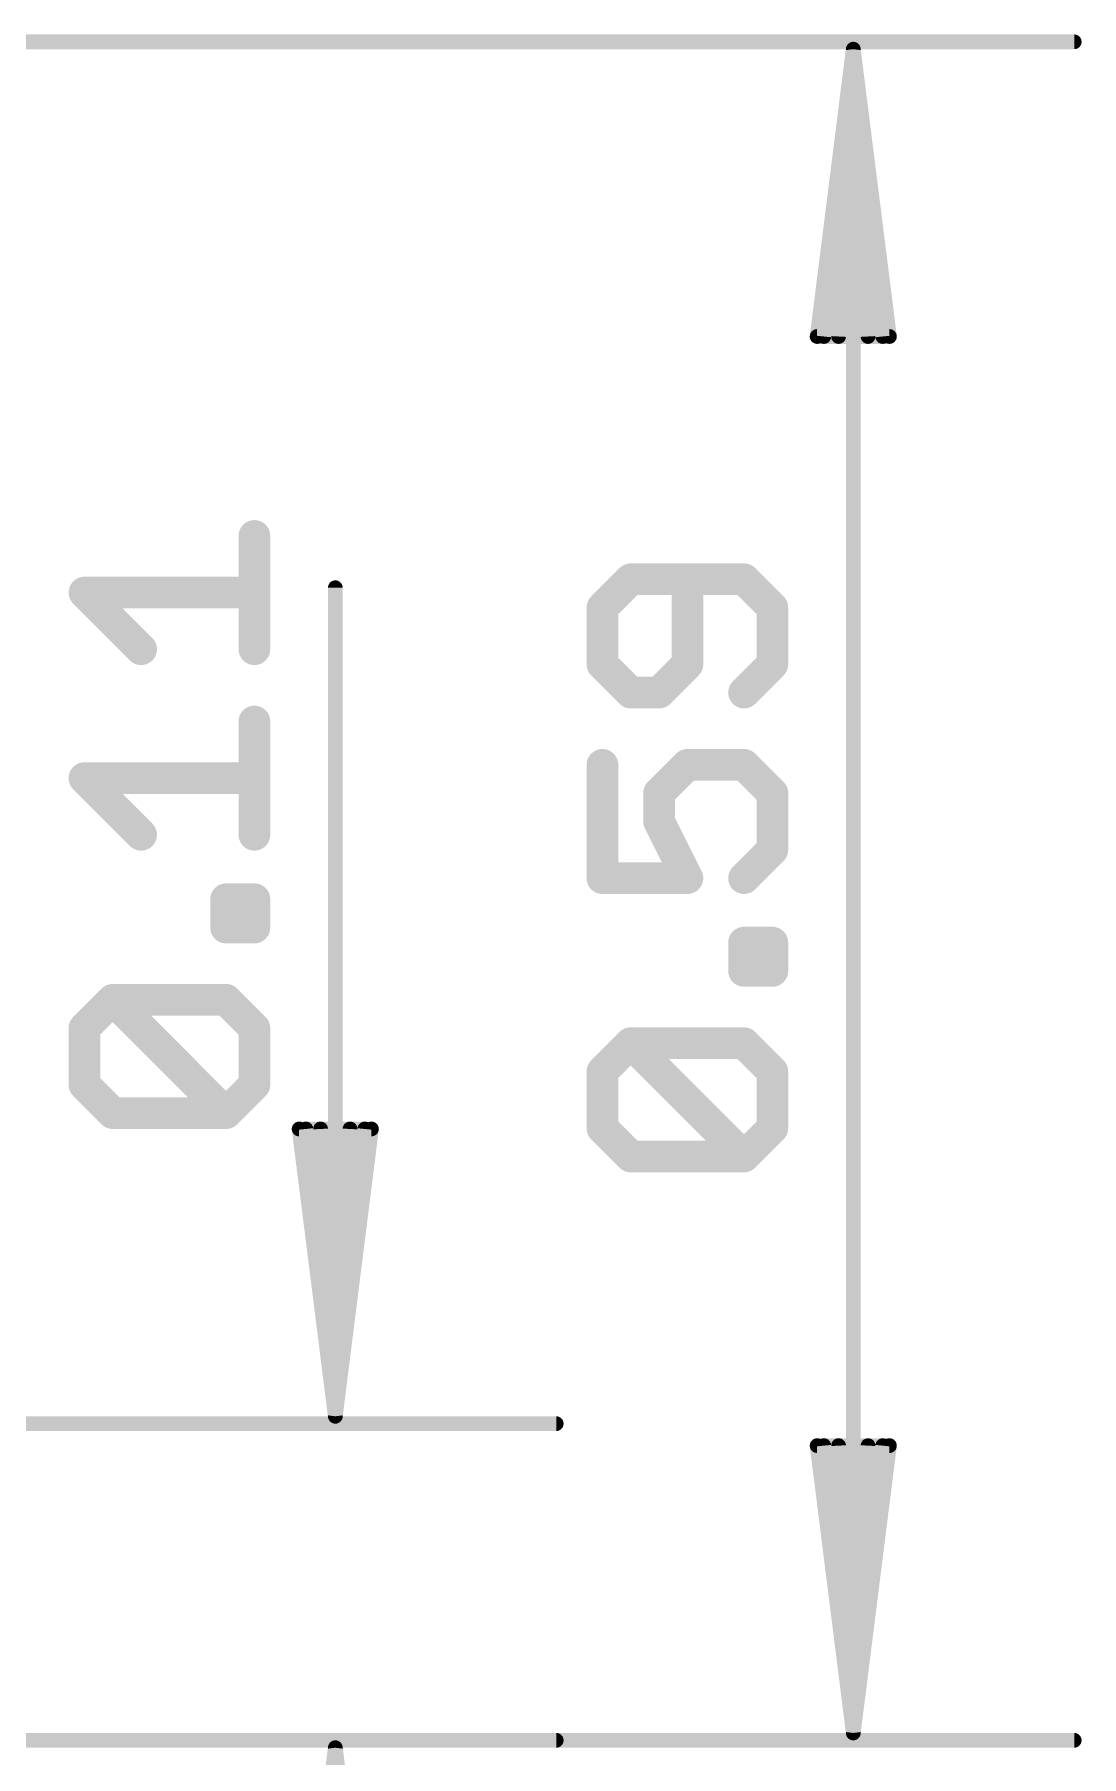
# Model space of a CAD drawing. Extents: x -42 to 65, y -14 to 27.
# Drawn here: x 17.41 to 26.65, y -0.14 to 15.05 of the extents above; entities that cross this region are included whole.
import ezdxf

# ---------------------------------------------------------------- set-up
doc = ezdxf.new("R2010")
doc.units = 0
doc.layers.add('47', color=253, linetype='CONTINUOUS')

msp = doc.modelspace()

# ---------------------------------------------------------------- linework, layer by layer
at = {"layer": '47'}
for points, const_width in [([(14.224, 14.986), (26.588, 14.986)], 0.13), ([(24.638, 14.921), (24.3188, 12.386)], 0.13), ([(24.638, 14.921), (24.378, 12.386)], 0.13), ([(24.638, 14.921), (24.508, 12.386)], 0.13), ([(24.638, 14.921), (24.638, 0.065)], 0.13), ([(24.9572, 12.386), (24.638, 14.921)], 0.13), ([(24.768, 12.386), (24.638, 14.921)], 0.13), ([(24.898, 12.386), (24.638, 14.921)], 0.13), ([(24.3188, 12.386), (24.9572, 12.386)], 0.13), ([(19.3518, 9.6266), (19.3518, 10.6265)], 0.2794), ([(22.6739, 10.2441), (22.4239, 9.9941)], 0.2794), ([(23.6738, 10.2441), (22.6739, 10.2441)], 0.2794), ([(23.1739, 9.4942), (23.1739, 10.2441)], 0.2794), ([(23.9238, 9.9941), (23.6738, 10.2441)], 0.2794), ([(18.3519, 9.6266), (17.8519, 10.1265)], 0.2794), ([(17.8519, 10.1265), (19.3518, 10.1265)], 0.2794), ([(20.066, 2.859), (20.066, 10.1693)], 0.13), ([(22.4239, 9.9941), (22.4239, 9.4942)], 0.2794), ([(23.9238, 9.4942), (23.9238, 9.9941)], 0.2794), ([(22.4239, 9.4942), (22.6739, 9.2442)], 0.2794), ([(22.9239, 9.2442), (23.1739, 9.4942)], 0.2794), ([(23.6738, 9.2442), (23.9238, 9.4942)], 0.2794), ([(22.6739, 9.2442), (22.9239, 9.2442)], 0.2794), ([(19.3518, 7.9894), (19.3518, 8.9894)], 0.2794), ([(22.4239, 8.607), (22.4239, 7.607)], 0.2794), ([(22.9239, 8.357), (23.1739, 8.607)], 0.2794), ([(23.1739, 8.607), (23.6738, 8.607)], 0.2794), ([(23.6738, 8.607), (23.9238, 8.357)], 0.2794), ([(18.3519, 7.9894), (17.8519, 8.4894)], 0.2794), ([(17.8519, 8.4894), (19.3518, 8.4894)], 0.2794), ([(22.9239, 8.107), (22.9239, 8.357)], 0.2794), ([(23.9238, 8.357), (23.9238, 7.857)], 0.2794), ([(23.1739, 7.607), (22.9239, 8.107)], 0.2794), ([(23.9238, 7.857), (23.6738, 7.607)], 0.2794), ([(22.4239, 7.607), (23.1739, 7.607)], 0.2794), ([(19.1018, 7.1709), (19.1018, 7.4208)], 0.2794), ([(19.1018, 7.4208), (19.3518, 7.4208)], 0.2794), ([(19.3518, 7.4208), (19.3518, 7.1709)], 0.2794), ([(19.3518, 7.1709), (19.1018, 7.1709)], 0.2794), ([(23.6738, 6.7885), (23.6738, 7.0384)], 0.2794), ([(23.6738, 7.0384), (23.9238, 7.0384)], 0.2794), ([(23.9238, 7.0384), (23.9238, 6.7885)], 0.2794), ([(23.9238, 6.7885), (23.6738, 6.7885)], 0.2794), ([(17.8519, 6.2836), (18.1019, 6.5336)], 0.2794), ([(18.1019, 6.5336), (19.1018, 6.5336)], 0.2794), ([(19.1018, 5.5337), (18.1019, 6.5336)], 0.2794), ([(19.1018, 6.5336), (19.3518, 6.2836)], 0.2794), ([(17.8519, 5.7837), (17.8519, 6.2836)], 0.2794), ([(19.3518, 6.2836), (19.3518, 5.7837)], 0.2794), ([(22.4239, 5.9013), (22.6739, 6.1512)], 0.2794), ([(22.6739, 6.1512), (23.6738, 6.1512)], 0.2794), ([(23.6738, 5.1513), (22.6739, 6.1512)], 0.2794), ([(23.6738, 6.1512), (23.9238, 5.9013)], 0.2794), ([(22.4239, 5.4013), (22.4239, 5.9013)], 0.2794), ([(23.9238, 5.9013), (23.9238, 5.4013)], 0.2794), ([(18.1019, 5.5337), (17.8519, 5.7837)], 0.2794), ([(19.3518, 5.7837), (19.1018, 5.5337)], 0.2794), ([(19.1018, 5.5337), (18.1019, 5.5337)], 0.2794), ([(22.6739, 5.1513), (22.4239, 5.4013)], 0.2794), ([(23.9238, 5.4013), (23.6738, 5.1513)], 0.2794), ([(20.066, 2.859), (19.7468, 5.394)], 0.13), ([(19.7468, 5.394), (20.3852, 5.394)], 0.13), ([(20.066, 2.859), (19.806, 5.394)], 0.13), ([(20.066, 2.859), (19.936, 5.394)], 0.13), ([(20.3852, 5.394), (20.066, 2.859)], 0.13), ([(20.196, 5.394), (20.066, 2.859)], 0.13), ([(20.326, 5.394), (20.066, 2.859)], 0.13), ([(23.6738, 5.1513), (22.6739, 5.1513)], 0.2794), ([(14.224, 2.794), (22.016, 2.794)], 0.13), ([(24.638, 0.065), (24.3188, 2.6)], 0.13), ([(24.3188, 2.6), (24.9572, 2.6)], 0.13), ([(24.638, 0.065), (24.378, 2.6)], 0.13), ([(24.638, 0.065), (24.508, 2.6)], 0.13), ([(24.9572, 2.6), (24.638, 0.065)], 0.13), ([(24.768, 2.6), (24.638, 0.065)], 0.13), ([(24.898, 2.6), (24.638, 0.065)], 0.13), ([(14.986, 0), (26.588, 0)], 0.13), ([(16.9926, 0), (22.016, 0)], 0.13), ([(20.066, -0.065), (19.7468, -2.6)], 0.13), ([(20.066, -0.065), (19.806, -2.6)], 0.13), ([(20.066, -0.065), (19.936, -2.6)], 0.13), ([(20.066, -0.065), (20.066, -5.2)], 0.13), ([(20.3852, -2.6), (20.066, -0.065)], 0.13), ([(20.196, -2.6), (20.066, -0.065)], 0.13), ([(20.326, -2.6), (20.066, -0.065)], 0.13)]:
    msp.add_lwpolyline(points, dxfattribs=dict(at, const_width=const_width))
for points, const_width in [([(26.588, 14.9535, 1), (26.588, 15.0185)], 0.065), ([(24.6705, 14.921, 1), (24.6055, 14.921)], 0.065), ([(24.6702, 14.9251, 1), (24.6058, 14.9169)], 0.065), ([(24.6705, 14.9193, 1), (24.6055, 14.9227)], 0.065), ([(24.6705, 14.9227, 1), (24.6055, 14.9193)], 0.065), ([(24.6703, 14.9243, 1), (24.6057, 14.9177)], 0.065), ([(24.6703, 14.9177, 1), (24.6057, 14.9243)], 0.065), ([(24.6702, 14.9169, 1), (24.6058, 14.9251)], 0.065), ([(24.2865, 12.3901, 1), (24.351, 12.3819)], 0.065), ([(24.3188, 12.4185, 1), (24.3188, 12.3535)], 0.065), ([(24.3457, 12.3893, 1), (24.4103, 12.3827)], 0.065), ([(24.4755, 12.3877, 1), (24.5405, 12.3843)], 0.065), ([(24.7355, 12.3843, 1), (24.8005, 12.3877)], 0.065), ([(24.8657, 12.3827, 1), (24.9303, 12.3893)], 0.065), ([(24.925, 12.3819, 1), (24.9895, 12.3901)], 0.065), ([(24.9572, 12.3535, 1), (24.9572, 12.4185)], 0.065), ([(19.4216, 10.6265, 1), (19.282, 10.6265)], 0.1397), ([(22.6739, 10.314, 1), (22.6739, 10.1743)], 0.1397), ([(22.7233, 10.1947, 1), (22.6245, 10.2935)], 0.1397), ([(23.2437, 10.2441, 1), (23.104, 10.2441)], 0.1397), ([(23.7232, 10.2935, 1), (23.6244, 10.1947)], 0.1397), ([(23.6738, 10.1743, 1), (23.6738, 10.314)], 0.1397), ([(17.8519, 10.1964, 1), (17.8519, 10.0567)], 0.1397), ([(17.9013, 10.1759, 1), (17.8025, 10.0772)], 0.1397), ([(19.3518, 10.0567, 1), (19.3518, 10.1964)], 0.1397), ([(20.0985, 10.1693, 1), (20.0335, 10.1693)], 0.065), ([(22.4938, 9.9941, 1), (22.3541, 9.9941)], 0.1397), ([(22.3745, 10.0435, 1), (22.4733, 9.9447)], 0.1397), ([(23.9936, 9.9941, 1), (23.854, 9.9941)], 0.1397), ([(23.8744, 9.9447, 1), (23.9732, 10.0435)], 0.1397), ([(18.3025, 9.5772, 1), (18.4013, 9.676)], 0.1397), ([(19.282, 9.6266, 1), (19.4216, 9.6266)], 0.1397), ([(22.4733, 9.5436, 1), (22.3745, 9.4448)], 0.1397), ([(23.2233, 9.4448, 1), (23.1245, 9.5436)], 0.1397), ([(23.9732, 9.4448, 1), (23.8744, 9.5436)], 0.1397), ([(22.3541, 9.4942, 1), (22.4938, 9.4942)], 0.1397), ([(23.104, 9.4942, 1), (23.2437, 9.4942)], 0.1397), ([(23.854, 9.4942, 1), (23.9936, 9.4942)], 0.1397), ([(22.6739, 9.3141, 1), (22.6739, 9.1744)], 0.1397), ([(22.6245, 9.1948, 1), (22.7233, 9.2936)], 0.1397), ([(22.8745, 9.2936, 1), (22.9733, 9.1948)], 0.1397), ([(22.9239, 9.1744, 1), (22.9239, 9.3141)], 0.1397), ([(23.6244, 9.2936, 1), (23.7232, 9.1948)], 0.1397), ([(19.4216, 8.9894, 1), (19.282, 8.9894)], 0.1397), ([(22.4938, 8.607, 1), (22.3541, 8.607)], 0.1397), ([(23.1739, 8.6768, 1), (23.1739, 8.5371)], 0.1397), ([(23.2233, 8.5576, 1), (23.1245, 8.6564)], 0.1397), ([(23.7232, 8.6564, 1), (23.6244, 8.5576)], 0.1397), ([(23.6738, 8.5371, 1), (23.6738, 8.6768)], 0.1397), ([(17.9013, 8.5388, 1), (17.8025, 8.44)], 0.1397), ([(17.8519, 8.5592, 1), (17.8519, 8.4195)], 0.1397), ([(19.3518, 8.4195, 1), (19.3518, 8.5592)], 0.1397), ([(22.9937, 8.357, 1), (22.854, 8.357)], 0.1397), ([(22.8745, 8.4064, 1), (22.9733, 8.3076)], 0.1397), ([(23.9936, 8.357, 1), (23.854, 8.357)], 0.1397), ([(23.8744, 8.3076, 1), (23.9732, 8.4064)], 0.1397), ([(22.9864, 8.1382, 1), (22.8614, 8.0758)], 0.1397), ([(18.3025, 7.94, 1), (18.4013, 8.0388)], 0.1397), ([(19.282, 7.9894, 1), (19.4216, 7.9894)], 0.1397), ([(22.854, 8.107, 1), (22.9937, 8.107)], 0.1397), ([(23.854, 7.857, 1), (23.9936, 7.857)], 0.1397), ([(23.9732, 7.8076, 1), (23.8744, 7.9064)], 0.1397), ([(22.4239, 7.6769, 1), (22.4239, 7.5372)], 0.1397), ([(22.3541, 7.607, 1), (22.4938, 7.607)], 0.1397), ([(23.1114, 7.5758, 1), (23.2363, 7.6383)], 0.1397), ([(23.1739, 7.5372, 1), (23.1739, 7.6769)], 0.1397), ([(23.6244, 7.6564, 1), (23.7232, 7.5577)], 0.1397), ([(19.1018, 7.4907, 1), (19.1018, 7.351)], 0.1397), ([(19.1717, 7.4208, 1), (19.032, 7.4208)], 0.1397), ([(19.4216, 7.4208, 1), (19.282, 7.4208)], 0.1397), ([(19.3518, 7.351, 1), (19.3518, 7.4907)], 0.1397), ([(19.1018, 7.2407, 1), (19.1018, 7.101)], 0.1397), ([(19.3518, 7.101, 1), (19.3518, 7.2407)], 0.1397), ([(19.032, 7.1709, 1), (19.1717, 7.1709)], 0.1397), ([(19.282, 7.1709, 1), (19.4216, 7.1709)], 0.1397), ([(23.6738, 7.1083, 1), (23.6738, 6.9686)], 0.1397), ([(23.7437, 7.0384, 1), (23.604, 7.0384)], 0.1397), ([(23.9936, 7.0384, 1), (23.854, 7.0384)], 0.1397), ([(23.9238, 6.9686, 1), (23.9238, 7.1083)], 0.1397), ([(23.6738, 6.8583, 1), (23.6738, 6.7186)], 0.1397), ([(23.604, 6.7885, 1), (23.7437, 6.7885)], 0.1397), ([(23.854, 6.7885, 1), (23.9936, 6.7885)], 0.1397), ([(23.9238, 6.7186, 1), (23.9238, 6.8583)], 0.1397), ([(18.1019, 6.6035, 1), (18.1019, 6.4638)], 0.1397), ([(18.1513, 6.583, 1), (18.0525, 6.4842)], 0.1397), ([(18.1513, 6.4842, 1), (18.0525, 6.583)], 0.1397), ([(19.1512, 6.583, 1), (19.0524, 6.4842)], 0.1397), ([(19.1018, 6.4638, 1), (19.1018, 6.6035)], 0.1397), ([(17.8025, 6.333, 1), (17.9013, 6.2342)], 0.1397), ([(17.9218, 6.2836, 1), (17.7821, 6.2836)], 0.1397), ([(19.4216, 6.2836, 1), (19.282, 6.2836)], 0.1397), ([(19.3024, 6.2342, 1), (19.4012, 6.333)], 0.1397), ([(22.6739, 6.2211, 1), (22.6739, 6.0814)], 0.1397), ([(22.7233, 6.2006, 1), (22.6245, 6.1018)], 0.1397), ([(22.7233, 6.1018, 1), (22.6245, 6.2006)], 0.1397), ([(23.7232, 6.2006, 1), (23.6244, 6.1018)], 0.1397), ([(23.6738, 6.0814, 1), (23.6738, 6.2211)], 0.1397), ([(22.4938, 5.9013, 1), (22.3541, 5.9013)], 0.1397), ([(22.3745, 5.9506, 1), (22.4733, 5.8519)], 0.1397), ([(23.9936, 5.9013, 1), (23.854, 5.9013)], 0.1397), ([(23.8744, 5.8519, 1), (23.9732, 5.9506)], 0.1397), ([(17.9013, 5.8331, 1), (17.8025, 5.7343)], 0.1397), ([(17.7821, 5.7837, 1), (17.9218, 5.7837)], 0.1397), ([(19.282, 5.7837, 1), (19.4216, 5.7837)], 0.1397), ([(19.4012, 5.7343, 1), (19.3024, 5.8331)], 0.1397), ([(18.1019, 5.6036, 1), (18.1019, 5.4639)], 0.1397), ([(18.0525, 5.4843, 1), (18.1513, 5.5831)], 0.1397), ([(19.0524, 5.5831, 1), (19.1512, 5.4843)], 0.1397), ([(19.0524, 5.4843, 1), (19.1512, 5.5831)], 0.1397), ([(19.1018, 5.4639, 1), (19.1018, 5.6036)], 0.1397), ([(22.4733, 5.4507, 1), (22.3745, 5.3519)], 0.1397), ([(22.3541, 5.4013, 1), (22.4938, 5.4013)], 0.1397), ([(23.854, 5.4013, 1), (23.9936, 5.4013)], 0.1397), ([(23.9732, 5.3519, 1), (23.8744, 5.4507)], 0.1397), ([(19.779, 5.3981, 1), (19.7145, 5.3899)], 0.065), ([(19.7468, 5.4265, 1), (19.7468, 5.3615)], 0.065), ([(19.8383, 5.3973, 1), (19.7737, 5.3907)], 0.065), ([(19.9685, 5.3957, 1), (19.9035, 5.3923)], 0.065), ([(20.2285, 5.3923, 1), (20.1635, 5.3957)], 0.065), ([(20.3583, 5.3907, 1), (20.2937, 5.3973)], 0.065), ([(20.4175, 5.3899, 1), (20.353, 5.3981)], 0.065), ([(20.3852, 5.3615, 1), (20.3852, 5.4265)], 0.065), ([(22.6739, 5.2212, 1), (22.6739, 5.0815)], 0.1397), ([(22.6245, 5.1019, 1), (22.7233, 5.2007)], 0.1397), ([(23.6244, 5.2007, 1), (23.7232, 5.1019)], 0.1397), ([(23.6244, 5.1019, 1), (23.7232, 5.2007)], 0.1397), ([(23.6738, 5.0815, 1), (23.6738, 5.2212)], 0.1397), ([(20.0338, 2.8631, 1), (20.0982, 2.8549)], 0.065), ([(20.0337, 2.8623, 1), (20.0983, 2.8557)], 0.065), ([(20.0335, 2.8573, 1), (20.0985, 2.8607)], 0.065), ([(20.0335, 2.8607, 1), (20.0985, 2.8573)], 0.065), ([(20.0335, 2.859, 1), (20.0985, 2.859)], 0.065), ([(20.0337, 2.8557, 1), (20.0983, 2.8623)], 0.065), ([(20.0338, 2.8549, 1), (20.0982, 2.8631)], 0.065), ([(22.016, 2.7615, 1), (22.016, 2.8265)], 0.065), ([(24.351, 2.6041, 1), (24.2865, 2.5959)], 0.065), ([(24.3188, 2.6325, 1), (24.3188, 2.5675)], 0.065), ([(24.4103, 2.6033, 1), (24.3457, 2.5967)], 0.065), ([(24.5405, 2.6017, 1), (24.4755, 2.5983)], 0.065), ([(24.8005, 2.5983, 1), (24.7355, 2.6017)], 0.065), ([(24.9303, 2.5967, 1), (24.8657, 2.6033)], 0.065), ([(24.9895, 2.5959, 1), (24.925, 2.6041)], 0.065), ([(24.9572, 2.5675, 1), (24.9572, 2.6325)], 0.065), ([(20.0985, -0.065, 1), (20.0335, -0.065)], 0.065), ([(20.0985, -0.0667, 1), (20.0335, -0.0633)], 0.065), ([(20.0985, -0.0633, 1), (20.0335, -0.0667)], 0.065), ([(22.016, -0.0325, 1), (22.016, 0.0325)], 0.065), ([(24.6058, 0.0691, 1), (24.6702, 0.0609)], 0.065), ([(24.6057, 0.0683, 1), (24.6703, 0.0617)], 0.065), ([(24.6055, 0.0633, 1), (24.6705, 0.0667)], 0.065), ([(24.6055, 0.0667, 1), (24.6705, 0.0633)], 0.065), ([(24.6055, 0.065, 1), (24.6705, 0.065)], 0.065), ([(24.6057, 0.0617, 1), (24.6703, 0.0683)], 0.065), ([(24.6058, 0.0609, 1), (24.6702, 0.0691)], 0.065), ([(26.588, -0.0325, 1), (26.588, 0.0325)], 0.065), ([(20.0982, -0.0609, 1), (20.0338, -0.0691)], 0.065), ([(20.0983, -0.0617, 1), (20.0337, -0.0683)], 0.065), ([(20.0983, -0.0683, 1), (20.0337, -0.0617)], 0.065), ([(20.0982, -0.0691, 1), (20.0338, -0.0609)], 0.065)]:
    msp.add_lwpolyline(points, format="xyb", dxfattribs=dict(at, const_width=const_width))

doc.saveas('drawing.dxf')
